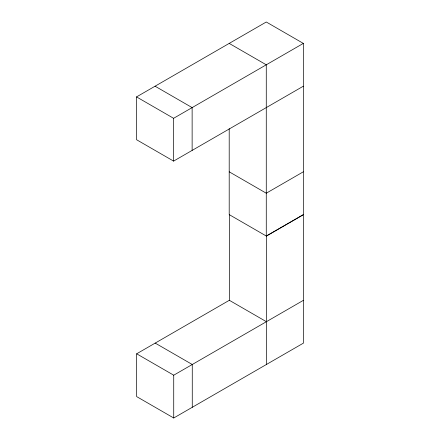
<?xml version="1.0" encoding="UTF-8"?>
<svg xmlns="http://www.w3.org/2000/svg" width="440" height="440" viewBox="0 0 440 440"><rect width="100%" height="100%" fill="white"/><g stroke="black" fill="none" stroke-linecap="round" stroke-linejoin="round"><path stroke-width="0.66" d="M303.336 86.201L173.602 161.106L136.532 139.706L136.532 96.905L266.272 22L303.336 43.401L303.336 214.61L266.272 236.016L266.272 64.801L229.202 43.401M136.532 96.905L173.602 118.305L303.336 43.401M303.336 171.809L266.272 193.21L229.202 171.809M229.202 128.667L229.202 214.61L266.398 236.088L303.468 214.687L303.468 343.096L173.729 418L136.664 396.6L136.664 353.799L229.334 300.295L266.398 321.695M136.664 353.799L173.729 375.199L303.468 300.295M155.067 86.201L192.132 107.602L192.132 150.409M155.194 343.096L192.264 364.496L192.264 407.297M266.398 236.088L266.398 364.496M229.334 214.687L229.334 300.295M173.729 375.199L173.729 418M173.602 118.305L173.602 161.106"/></g></svg>
